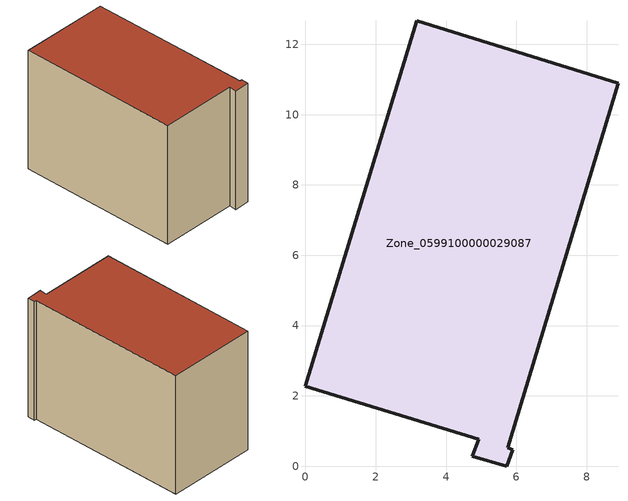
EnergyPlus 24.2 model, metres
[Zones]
Zone_0599100000029087
 floor ground (C_G): 5.75,0.52 5.9,0.47 5.73,0 4.75,0.28 4.93,0.76 0,2.28 3.16,12.67 8.89,10.9 z0
 wall outside (C_F): 5.9,0.47 5.75,0.52 8.89,10.9 3.16,12.67 0,2.28 4.93,0.76 4.75,0.28 5.73,0 5.9,0.47 z0:8.26
 roof outside (C_R): 5.75,0.52 8.89,10.9 3.16,12.67 0,2.28 4.93,0.76 4.75,0.28 5.73,0 5.9,0.47 z8.26
[BUILDING]
Pand.0599100000029087: North Axis=0; Terrain=City; Loads Convergence Tolerance Value=0.04; Temperature Convergence Tolerance Value=0.4; Solar Distribution=FullExterior; Maximum Number of Warmup Days=25; Minimum Number of Warmup Days=1
[Site:Location]
Rotterdam.The.Hague.AP_ZH_NLD Design_Conditions: Latitude=51.96; Longitude=4.45; Time Zone=1; Elevation=-4.5
[SITE:GROUNDTEMPERATURE:BUILDINGSURFACE]
18, 18, 18, 18, 18, 18, 18, 18, 18, 18, 18, 18
[MATERIAL] Thermal Absorptance=0.9; Solar Absorptance=0.7; Visible Absorptance=0.7
Name | Roughness | Thickness | Conductivity | Density | Specific Heat
G.TI.1975-1991 | MediumSmooth | 0.15 | 0.288461 | 540 | 1210
F.TI.1975-1991 | Rough | 0.3 | 0.230769 | 1920 | 840
R.TI.1975-1991 | MediumRough | 0.2 | 0.153846 | 1500 | 1000
[CONSTRUCTION]
C_G: G.TI.1975-1991
C_F: F.TI.1975-1991
C_R: R.TI.1975-1991
[ZONE]
Zone_0599100000029087: Type=1; Multiplier=1; Ceiling Height=Autocalculate; Volume=Autocalculate; Floor Area=autocalculate; Part of Total Floor Area=Yes
[ZONEINFILTRATION:DESIGNFLOWRATE]
Infil_Zone_0599100000029087: Zone or ZoneList or Space or SpaceList=Zone_0599100000029087; Schedule=AlwaysOn; Design Flow Rate Calculation Method=Flow/Area; Flow Rate per Floor Area=0.003; Constant Term Coefficient=1; Temperature Term Coefficient=0; Velocity Term Coefficient=0; Velocity Squared Term Coefficient=0
[HVACTEMPLATE:ZONE:IDEALLOADSAIRSYSTEM]
Zone_0599100000029087: Maximum Heating Supply Air Temperature=50; Minimum Cooling Supply Air Temperature=13; Maximum Heating Supply Air Humidity Ratio=0.0156; Minimum Cooling Supply Air Humidity Ratio=0.0077; Heating Limit=NoLimit; Cooling Limit=NoLimit; Dehumidification Control Type=ConstantSensibleHeatRatio; Cooling Sensible Heat Ratio=0.7; Dehumidification Setpoint=60; Humidification Control Type=None; Humidification Setpoint=30; Outdoor Air Method=None; Outdoor Air Flow Rate per Person=0.00944; Outdoor Air Flow Rate per Zone Floor Area=0; Outdoor Air Flow Rate per Zone=0; Demand Controlled Ventilation Type=None; Outdoor Air Economizer Type=NoEconomizer; Heat Recovery Type=None; Sensible Heat Recovery Effectiveness=0.7; Latent Heat Recovery Effectiveness=0.65
[ZONECONTROL:THERMOSTAT]
ThermostatControl_Zone_0599100000029087: Zone or ZoneList=Zone_0599100000029087; Control Type Schedule=DualSetpointControlType; Control 1=Thermostat_Zone_0599100000029087; Temperature Difference Between Cutout And Setpoint=0
[THERMOSTATSETPOINT:DUALSETPOINT]
Thermostat_Zone_0599100000029087: Heating Setpoint Temperature Schedule=HeatingSetpoint_Zone_0599100000029087; Cooling Setpoint Temperature Schedule=CoolingSetpoint_Zone_0599100000029087
[SCHEDULE:COMPACT]
HeatingSetpoint_Zone_0599100000029087: Through: 12/31, For: AllDays, Until: 24:00, 21
CoolingSetpoint_Zone_0599100000029087: Through: 12/31, For: AllDays, Until: 24:00, 24
DualSetpointControlType: Through: 12/31, For: AllDays, Until: 24:00, 4
AlwaysOn: Through: 12/31, For: AllDays, Until: 24:00, 1
